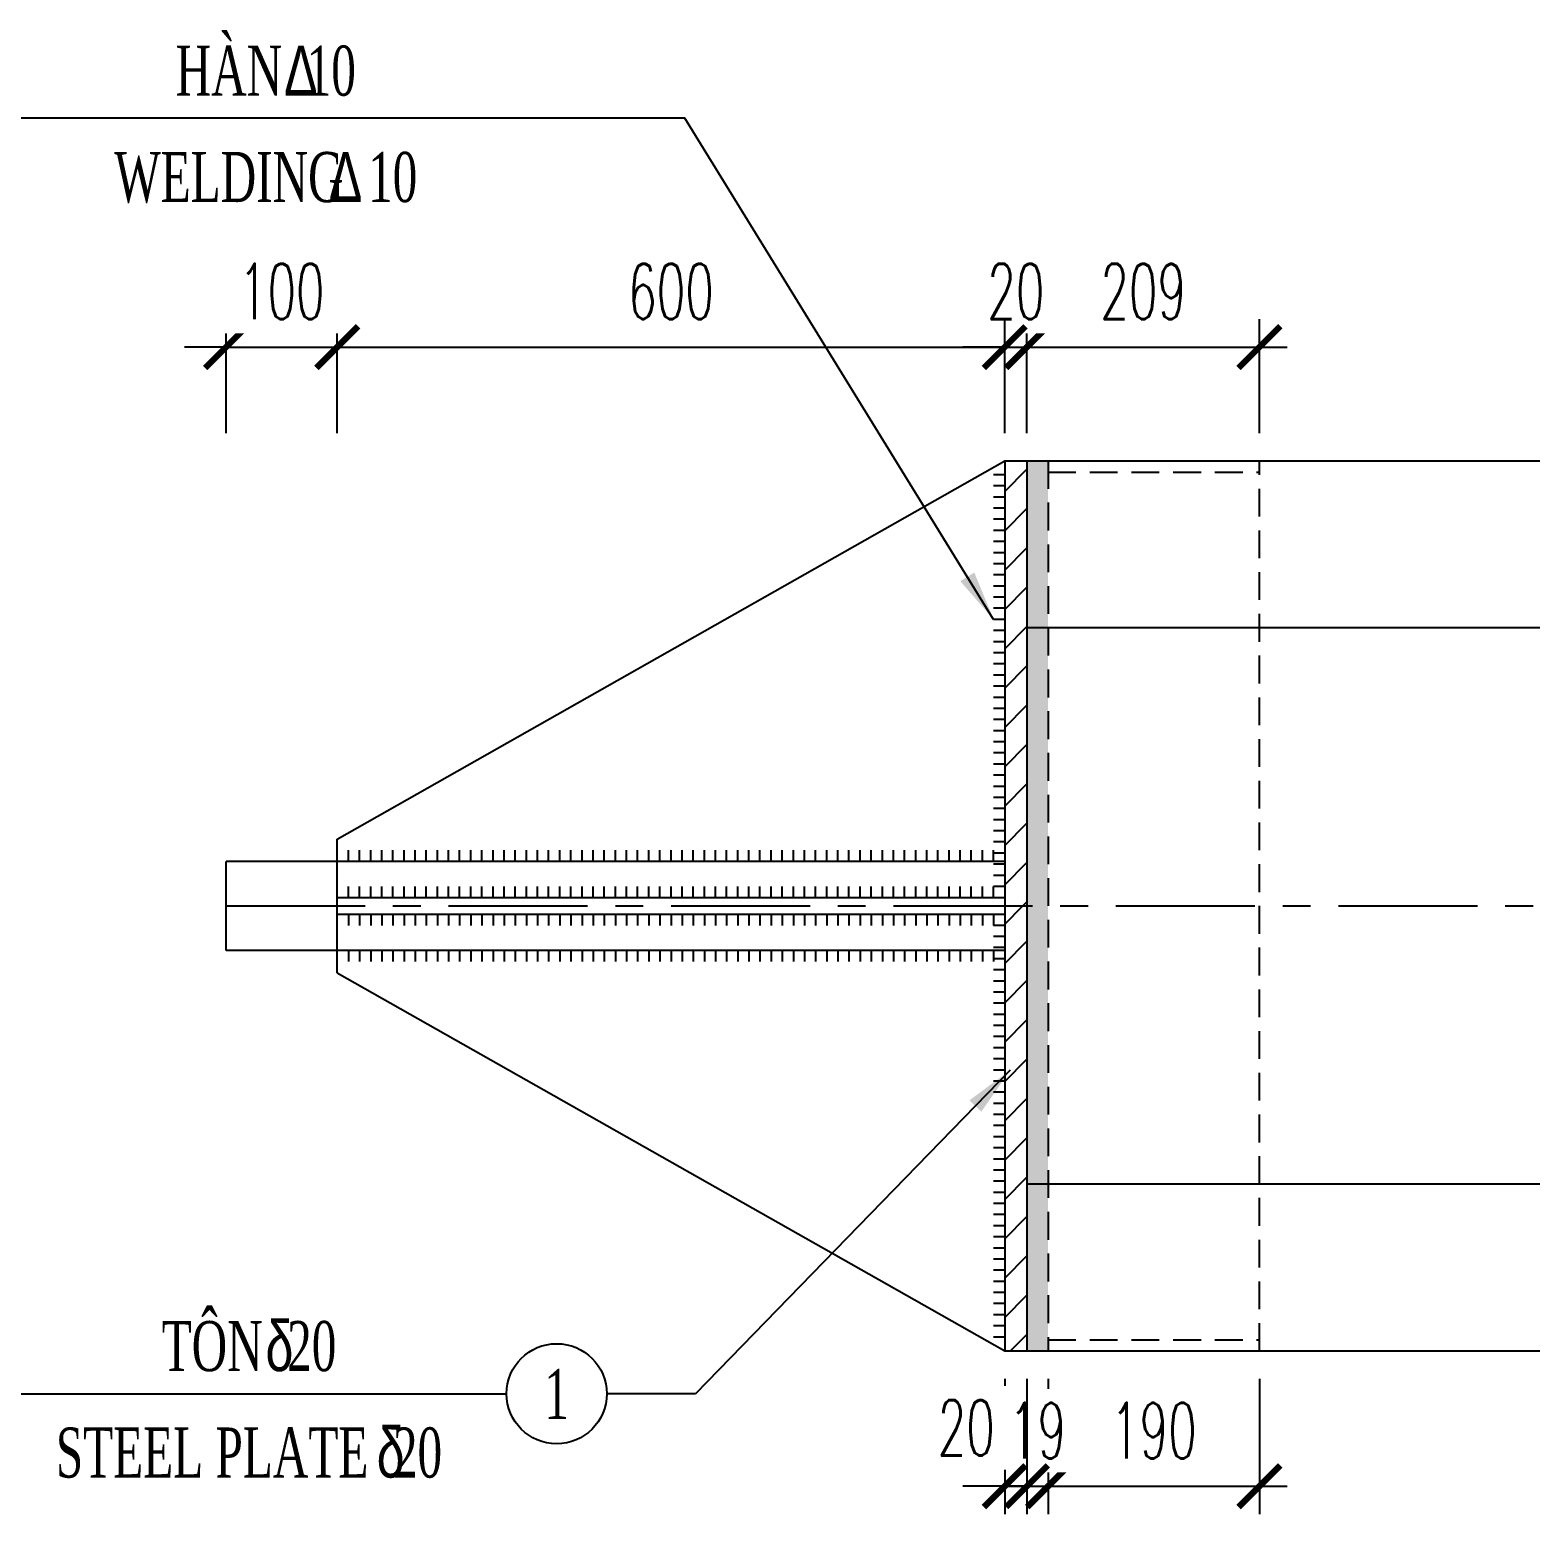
# Model space of a CAD drawing. Extents: x -687 to 808890, y -259 to 107959.
# Drawn here: x 769278 to 770627, y 66809 to 68143 of the extents above; entities that cross this region are included whole.
import ezdxf
from ezdxf.enums import TextEntityAlignment as Align

# ---------------------------------------------------------------- set-up
doc = ezdxf.new("R2010")
doc.units = 0
doc.header["$MEASUREMENT"] = 0
doc.header["$PDMODE"] = 3
doc.linetypes.add('CENTER', pattern=[2, 1.25, -0.25, 0.25, -0.25])
doc.linetypes.add('HIDDEN', pattern=[0.375, 0.25, -0.125])
doc.layers.get('0').update_dxf_attribs({"color": 3, "linetype": 'CONTINUOUS'})
doc.layers.get('DEFPOINTS').update_dxf_attribs({"linetype": 'CONTINUOUS'})
for name, color, linetype in [('Han', 7, 'CONTINUOUS'), ('Hatch', 5, 'CONTINUOUS'), ('Hidden', 4, 'HIDDEN'), ('Kich thuoc', 4, 'CONTINUOUS'), ('Text', 3, 'CONTINUOUS'), ('Thep dai', 6, 'CONTINUOUS'), ('Tim', 8, 'CENTER')]:
    doc.layers.add(name, color=color, linetype=linetype)
doc.styles.add('Kichthuoc', font='romans.shx', dxfattribs={"width": 0.6})
doc.styles.get("Standard").update_dxf_attribs({"font": 'vntimeh.shx', "width": 0.65})
doc.styles.add('SYMBOL', font='greeks.shx', dxfattribs={"width": 0.8})
doc.dimstyles.new('Dim 250', dxfattribs={"dimscale": 250, "dimtxt": 0.2, "dimasz": 0.15, "dimexe": 0.1, "dimexo": 0.1, "dimgap": 0.1, "dimtad": 1, "dimdec": 0, "dimlfac": -1, "dimzin": 0, "dimdsep": 46, "dimtxsty": 'Kichthuoc', "dimblk": 'ARCHTICK', "dimcen": 0.1, "dimdle": 0.1, "dimclrd": 4, "dimclre": 4, "dimclrt": 3, "dimadec": 0, "dimazin": 0, "dimtfac": 1, "dimtdec": 0, "dimtix": 1, "dimtmove": 2, "dimatfit": 3, "dimfxl": 1, "dimtfill": 1, "dimtolj": 1, "dimtzin": 0, "dimarcsym": 0})
doc.dimstyles.new('Le 250', dxfattribs={"dimscale": 250, "dimtxt": 0.22, "dimasz": 0.18, "dimexe": 0.1, "dimexo": 0.2, "dimgap": 0.1, "dimtad": 1, "dimdec": 0, "dimzin": 0, "dimdsep": 46, "dimtxsty": 'Kichthuoc', "dimblk": 'ARCHTICK', "dimcen": 0, "dimdle": 0.1, "dimclrd": 2, "dimclre": 2, "dimclrt": 256, "dimadec": 0, "dimazin": 0, "dimtfac": 1, "dimtdec": 0, "dimtix": 1, "dimtmove": 2, "dimatfit": 3, "dimfxl": 1, "dimtolj": 1, "dimtzin": 0, "dimarcsym": 0})
pattern_1 = [(45, (1262.832, -36731.013), (-17.6776695, 17.6776695), [])]

# ---------------------------------------------------------------- blocks, each defined once
blk = doc.blocks.new('_ArchTick')
at = {"color": 0, "linetype": 'ByBlock', "const_width": 0.15}
blk.add_lwpolyline([(-0.5, -0.5), (0.5, 0.5)], dxfattribs=at)
blk = doc.blocks.new('*D214')
at = {"layer": 'DEFPOINTS', "color": 0}
for p in [(770383.6, 67857.7), (770174.6, 67755.4), (770383.6, 67755.4)]:
    blk.add_point(p, dxfattribs=at)
at = {"layer": 'Kich thuoc', "color": 4, "lineweight": -2}
for p, q in [((770174.6, 67780.4), (770174.6, 67882.7)), ((770383.6, 67780.4), (770383.6, 67882.7)), ((770149.6, 67857.7), (770408.6, 67857.7))]:
    blk.add_line(p, q, dxfattribs=at)
at = {"layer": 'Kich thuoc', "color": 4, "lineweight": -2, "xscale": 37.5, "yscale": 37.5, "zscale": 37.5, "rotation": 180}
blk.add_blockref('_ArchTick', (770174.6, 67857.7), dxfattribs=at)
at = {"layer": 'Kich thuoc', "color": 4, "lineweight": -2, "xscale": 37.5, "yscale": 37.5, "zscale": 37.5}
blk.add_blockref('_ArchTick', (770383.6, 67857.7), dxfattribs=at)
at = {"layer": 'Kich thuoc', "color": 3, "insert": (770279.1, 67907.7), "char_height": 50, "attachment_point": 5, "style": 'Kichthuoc', "bg_fill": 3, "box_fill_scale": 1.25, "bg_fill_color": 256, "bg_fill_true_color": 13158600, "bg_fill_transparency": 0}
blk.add_mtext('\\A1;209', dxfattribs=at)
blk = doc.blocks.new('*D215')
at = {"layer": 'DEFPOINTS', "color": 0}
for p in [(770193.6, 66955.4), (770383.6, 66955.4), (770383.6, 66833.8)]:
    blk.add_point(p, dxfattribs=at)
at = {"layer": 'Kich thuoc', "color": 4, "lineweight": -2}
for p, q in [((770193.6, 66930.4), (770193.6, 66808.8)), ((770383.6, 66930.4), (770383.6, 66808.8)), ((770168.6, 66833.8), (770408.6, 66833.8))]:
    blk.add_line(p, q, dxfattribs=at)
at = {"layer": 'Kich thuoc', "color": 4, "lineweight": -2, "xscale": 37.5, "yscale": 37.5, "zscale": 37.5, "rotation": 180}
blk.add_blockref('_ArchTick', (770193.6, 66833.8), dxfattribs=at)
at = {"layer": 'Kich thuoc', "color": 4, "lineweight": -2, "xscale": 37.5, "yscale": 37.5, "zscale": 37.5}
blk.add_blockref('_ArchTick', (770383.6, 66833.8), dxfattribs=at)
at = {"layer": 'Kich thuoc', "color": 3, "insert": (770288.6, 66883.8), "char_height": 50, "attachment_point": 5, "style": 'Kichthuoc', "bg_fill": 3, "box_fill_scale": 1.25, "bg_fill_color": 256, "bg_fill_true_color": 13158600, "bg_fill_transparency": 11732736}
blk.add_mtext('\\A1;190', dxfattribs=at)
blk = doc.blocks.new('*D216')
at = {"layer": 'DEFPOINTS', "color": 0}
for p in [(770174.6, 66955.4), (770193.6, 66955.4), (770193.6, 66833.8)]:
    blk.add_point(p, dxfattribs=at)
at = {"layer": 'Kich thuoc', "color": 4, "lineweight": -2}
for p, q in [((770174.6, 66930.4), (770174.6, 66808.8)), ((770193.6, 66930.4), (770193.6, 66808.8)), ((770174.6, 66833.8), (770137.1, 66833.8)), ((770174.6, 66833.8), (770193.6, 66833.8)), ((770193.6, 66833.8), (770231.1, 66833.8))]:
    blk.add_line(p, q, dxfattribs=at)
at = {"layer": 'Kich thuoc', "color": 4, "lineweight": -2, "xscale": 37.5, "yscale": 37.5, "zscale": 37.5}
blk.add_blockref('_ArchTick', (770174.6, 66833.8), dxfattribs=at)
at = {"layer": 'Kich thuoc', "color": 4, "lineweight": -2, "xscale": 37.5, "yscale": 37.5, "zscale": 37.5, "rotation": 180}
blk.add_blockref('_ArchTick', (770193.6, 66833.8), dxfattribs=at)
at = {"layer": 'Kich thuoc', "color": 3, "insert": (770184.1, 66883.8), "char_height": 50, "attachment_point": 5, "style": 'Kichthuoc', "bg_fill": 3, "box_fill_scale": 1.25, "bg_fill_color": 256, "bg_fill_true_color": 13158600, "bg_fill_transparency": 14907368}
blk.add_mtext('\\A1;19', dxfattribs=at)
blk = doc.blocks.new('*D217')
at = {"layer": 'DEFPOINTS', "color": 0}
for p in [(770154.6, 66955.4), (770174.6, 66955.4), (770174.6, 66833.8)]:
    blk.add_point(p, dxfattribs=at)
at = {"layer": 'Kich thuoc', "color": 4, "lineweight": -2}
for p, q in [((770154.6, 66930.4), (770154.6, 66808.8)), ((770174.6, 66930.4), (770174.6, 66808.8)), ((770154.6, 66833.8), (770117.1, 66833.8)), ((770154.6, 66833.8), (770174.6, 66833.8)), ((770174.6, 66833.8), (770212.1, 66833.8))]:
    blk.add_line(p, q, dxfattribs=at)
at = {"layer": 'Kich thuoc', "color": 3, "insert": (770120, 66886.3), "char_height": 50, "attachment_point": 5, "style": 'Kichthuoc', "bg_fill": 3, "box_fill_scale": 1.25, "bg_fill_color": 256, "bg_fill_true_color": 13158600, "bg_fill_transparency": 11732736}
blk.add_mtext('\\A1;20', dxfattribs=at)
at = {"layer": 'Kich thuoc', "color": 4, "lineweight": -2, "xscale": 37.5, "yscale": 37.5, "zscale": 37.5}
blk.add_blockref('_ArchTick', (770154.6, 66833.8), dxfattribs=at)
at = {"layer": 'Kich thuoc', "color": 4, "lineweight": -2, "xscale": 37.5, "yscale": 37.5, "zscale": 37.5, "rotation": 180}
blk.add_blockref('_ArchTick', (770174.6, 66833.8), dxfattribs=at)
blk = doc.blocks.new('*D218')
at = {"layer": 'DEFPOINTS', "color": 0}
for p in [(770174.6, 67857.7), (770154.6, 67755.4), (770174.6, 67755.4)]:
    blk.add_point(p, dxfattribs=at)
at = {"layer": 'Kich thuoc', "color": 4, "lineweight": -2}
for p, q in [((770154.6, 67780.4), (770154.6, 67882.7)), ((770174.6, 67780.4), (770174.6, 67882.7)), ((770154.6, 67857.7), (770117.1, 67857.7)), ((770154.6, 67857.7), (770174.6, 67857.7)), ((770174.6, 67857.7), (770212.1, 67857.7))]:
    blk.add_line(p, q, dxfattribs=at)
at = {"layer": 'Kich thuoc', "color": 4, "lineweight": -2, "xscale": 37.5, "yscale": 37.5, "zscale": 37.5}
blk.add_blockref('_ArchTick', (770154.6, 67857.7), dxfattribs=at)
at = {"layer": 'Kich thuoc', "color": 4, "lineweight": -2, "xscale": 37.5, "yscale": 37.5, "zscale": 37.5, "rotation": 180}
blk.add_blockref('_ArchTick', (770174.6, 67857.7), dxfattribs=at)
at = {"layer": 'Kich thuoc', "color": 3, "insert": (770164.6, 67907.7), "char_height": 50, "attachment_point": 5, "style": 'Kichthuoc', "bg_fill": 3, "box_fill_scale": 1.25, "bg_fill_color": 256, "bg_fill_true_color": 13158600, "bg_fill_transparency": 11732736}
blk.add_mtext('\\A1;20', dxfattribs=at)
blk = doc.blocks.new('*D219')
at = {"layer": 'DEFPOINTS', "color": 0}
for p in [(770154.6, 67857.7), (769554.6, 67755.4), (770154.6, 67755.4)]:
    blk.add_point(p, dxfattribs=at)
at = {"layer": 'Kich thuoc', "color": 4, "lineweight": -2}
for p, q in [((769554.6, 67780.4), (769554.6, 67882.7)), ((770154.6, 67780.4), (770154.6, 67882.7)), ((769529.6, 67857.7), (770179.6, 67857.7))]:
    blk.add_line(p, q, dxfattribs=at)
at = {"layer": 'Kich thuoc', "color": 4, "lineweight": -2, "xscale": 37.5, "yscale": 37.5, "zscale": 37.5, "rotation": 180}
blk.add_blockref('_ArchTick', (769554.6, 67857.7), dxfattribs=at)
at = {"layer": 'Kich thuoc', "color": 4, "lineweight": -2, "xscale": 37.5, "yscale": 37.5, "zscale": 37.5}
blk.add_blockref('_ArchTick', (770154.6, 67857.7), dxfattribs=at)
at = {"layer": 'Kich thuoc', "color": 3, "insert": (769854.6, 67907.7), "char_height": 50, "attachment_point": 5, "style": 'Kichthuoc', "bg_fill": 3, "box_fill_scale": 1.25, "bg_fill_color": 256, "bg_fill_true_color": 13158600, "bg_fill_transparency": 11732736}
blk.add_mtext('\\A1;600', dxfattribs=at)
blk = doc.blocks.new('*D220')
at = {"layer": 'DEFPOINTS', "color": 0}
for p in [(769554.6, 67857.7), (769454.6, 67755.4), (769554.6, 67755.4)]:
    blk.add_point(p, dxfattribs=at)
at = {"layer": 'Kich thuoc', "color": 4, "lineweight": -2}
for p, q in [((769454.6, 67780.4), (769454.6, 67882.7)), ((769554.6, 67780.4), (769554.6, 67882.7)), ((769454.6, 67857.7), (769417.1, 67857.7)), ((769454.6, 67857.7), (769554.6, 67857.7)), ((769554.6, 67857.7), (769592.1, 67857.7))]:
    blk.add_line(p, q, dxfattribs=at)
at = {"layer": 'Kich thuoc', "color": 4, "lineweight": -2, "xscale": 37.5, "yscale": 37.5, "zscale": 37.5}
blk.add_blockref('_ArchTick', (769454.6, 67857.7), dxfattribs=at)
at = {"layer": 'Kich thuoc', "color": 4, "lineweight": -2, "xscale": 37.5, "yscale": 37.5, "zscale": 37.5, "rotation": 180}
blk.add_blockref('_ArchTick', (769554.6, 67857.7), dxfattribs=at)
at = {"layer": 'Kich thuoc', "color": 3, "insert": (769504.6, 67907.7), "char_height": 50, "attachment_point": 5, "style": 'Kichthuoc', "bg_fill": 3, "box_fill_scale": 1.25, "bg_fill_color": 256, "bg_fill_true_color": 13158600, "bg_fill_transparency": 16393}
blk.add_mtext('\\A1;100', dxfattribs=at)

msp = doc.modelspace()

# ---------------------------------------------------------------- linework, layer by layer
msp.add_line((769554.6, 67295.4), (769554.6, 67415.4))
at = {"layer": 'Han'}
for p, q in [((770154.6, 67742.9), (770144.6, 67742.9)), ((770154.6, 67732.9), (770144.6, 67732.9)), ((770154.6, 67722.9), (770144.6, 67722.9)), ((770154.6, 67712.9), (770144.6, 67712.9)), ((770154.6, 67702.9), (770144.6, 67702.9)), ((770154.6, 67692.9), (770144.6, 67692.9)), ((770154.6, 67682.9), (770144.6, 67682.9)), ((770154.6, 67672.9), (770144.6, 67672.9)), ((770154.6, 67662.9), (770144.6, 67662.9)), ((770154.6, 67652.9), (770144.6, 67652.9)), ((770154.6, 67642.9), (770144.6, 67642.9)), ((770154.6, 67632.9), (770144.6, 67632.9)), ((770154.6, 67622.9), (770144.6, 67622.9)), ((770154.6, 67612.9), (770144.6, 67612.9)), ((770154.6, 67602.9), (770144.6, 67602.9)), ((770154.6, 67592.9), (770144.6, 67592.9)), ((770154.6, 67582.9), (770144.6, 67582.9)), ((770154.6, 67572.9), (770144.6, 67572.9)), ((770154.6, 67562.9), (770144.6, 67562.9)), ((770154.6, 67552.9), (770144.6, 67552.9)), ((770154.6, 67542.9), (770144.6, 67542.9)), ((770154.6, 67532.9), (770144.6, 67532.9)), ((770154.6, 67522.9), (770144.6, 67522.9)), ((770154.6, 67512.9), (770144.6, 67512.9)), ((770154.6, 67502.9), (770144.6, 67502.9)), ((770154.6, 67492.9), (770144.6, 67492.9)), ((770154.6, 67482.9), (770144.6, 67482.9)), ((770154.6, 67472.9), (770144.6, 67472.9)), ((770154.6, 67462.9), (770144.6, 67462.9)), ((770154.6, 67452.9), (770144.6, 67452.9)), ((770154.6, 67442.9), (770144.6, 67442.9)), ((770154.6, 67432.9), (770144.6, 67432.9)), ((770154.6, 67422.9), (770144.6, 67422.9)), ((770154.6, 67412.9), (770144.6, 67412.9)), ((769564.6, 67395.4), (769564.6, 67405.4)), ((769564.6, 67395.4), (769564.6, 67405.4)), ((769574.6, 67395.4), (769574.6, 67405.4)), ((769574.6, 67395.4), (769574.6, 67405.4)), ((769584.6, 67395.4), (769584.6, 67405.4)), ((769594.6, 67395.4), (769594.6, 67405.4)), ((769604.6, 67395.4), (769604.6, 67405.4)), ((769614.6, 67395.4), (769614.6, 67405.4)), ((769624.6, 67395.4), (769624.6, 67405.4)), ((769634.6, 67395.4), (769634.6, 67405.4)), ((769644.6, 67395.4), (769644.6, 67405.4)), ((769654.6, 67395.4), (769654.6, 67405.4)), ((769664.6, 67395.4), (769664.6, 67405.4)), ((769674.6, 67395.4), (769674.6, 67405.4)), ((769684.6, 67395.4), (769684.6, 67405.4)), ((769694.6, 67395.4), (769694.6, 67405.4)), ((769704.6, 67395.4), (769704.6, 67405.4)), ((769714.6, 67395.4), (769714.6, 67405.4)), ((769724.6, 67395.4), (769724.6, 67405.4)), ((769734.6, 67395.4), (769734.6, 67405.4)), ((769744.6, 67395.4), (769744.6, 67405.4)), ((769754.6, 67395.4), (769754.6, 67405.4)), ((769764.6, 67395.4), (769764.6, 67405.4)), ((769774.6, 67395.4), (769774.6, 67405.4)), ((769784.6, 67395.4), (769784.6, 67405.4)), ((769794.6, 67395.4), (769794.6, 67405.4)), ((769804.6, 67395.4), (769804.6, 67405.4)), ((769814.6, 67395.4), (769814.6, 67405.4)), ((769824.6, 67395.4), (769824.6, 67405.4)), ((769834.6, 67395.4), (769834.6, 67405.4)), ((769844.6, 67395.4), (769844.6, 67405.4)), ((769854.6, 67395.4), (769854.6, 67405.4)), ((769864.6, 67395.4), (769864.6, 67405.4)), ((769874.6, 67395.4), (769874.6, 67405.4)), ((769884.6, 67395.4), (769884.6, 67405.4)), ((769894.6, 67395.4), (769894.6, 67405.4)), ((769904.6, 67395.4), (769904.6, 67405.4)), ((769914.6, 67395.4), (769914.6, 67405.4)), ((769924.6, 67395.4), (769924.6, 67405.4)), ((769934.6, 67395.4), (769934.6, 67405.4)), ((769944.6, 67395.4), (769944.6, 67405.4)), ((769954.6, 67395.4), (769954.6, 67405.4)), ((769964.6, 67395.4), (769964.6, 67405.4)), ((769974.6, 67395.4), (769974.6, 67405.4)), ((769984.6, 67395.4), (769984.6, 67405.4)), ((769994.6, 67395.4), (769994.6, 67405.4)), ((770004.6, 67395.4), (770004.6, 67405.4)), ((770014.6, 67395.4), (770014.6, 67405.4)), ((770024.6, 67395.4), (770024.6, 67405.4)), ((770034.6, 67395.4), (770034.6, 67405.4)), ((770044.6, 67395.4), (770044.6, 67405.4)), ((770054.6, 67395.4), (770054.6, 67405.4)), ((770064.6, 67395.4), (770064.6, 67405.4)), ((770074.6, 67395.4), (770074.6, 67405.4)), ((770084.6, 67395.4), (770084.6, 67405.4)), ((770094.6, 67395.4), (770094.6, 67405.4)), ((770104.6, 67395.4), (770104.6, 67405.4)), ((770114.6, 67395.4), (770114.6, 67405.4)), ((770124.6, 67395.4), (770124.6, 67405.4)), ((770134.6, 67395.4), (770134.6, 67405.4)), ((770144.6, 67395.4), (770144.6, 67405.4)), ((770154.6, 67402.9), (770144.6, 67402.9)), ((770154.6, 67392.9), (770144.6, 67392.9)), ((769564.6, 67362.9), (769564.6, 67372.9)), ((769564.6, 67362.9), (769564.6, 67372.9)), ((769574.6, 67362.9), (769574.6, 67372.9)), ((769574.6, 67362.9), (769574.6, 67372.9)), ((769584.6, 67362.9), (769584.6, 67372.9)), ((769594.6, 67362.9), (769594.6, 67372.9)), ((769604.6, 67362.9), (769604.6, 67372.9)), ((769614.6, 67362.9), (769614.6, 67372.9)), ((769624.6, 67362.9), (769624.6, 67372.9)), ((769634.6, 67362.9), (769634.6, 67372.9)), ((769644.6, 67362.9), (769644.6, 67372.9)), ((769654.6, 67362.9), (769654.6, 67372.9)), ((769664.6, 67362.9), (769664.6, 67372.9)), ((769674.6, 67362.9), (769674.6, 67372.9)), ((769684.6, 67362.9), (769684.6, 67372.9)), ((769694.6, 67362.9), (769694.6, 67372.9)), ((769704.6, 67362.9), (769704.6, 67372.9)), ((769714.6, 67362.9), (769714.6, 67372.9)), ((769724.6, 67362.9), (769724.6, 67372.9)), ((769734.6, 67362.9), (769734.6, 67372.9)), ((769744.6, 67362.9), (769744.6, 67372.9)), ((769754.6, 67362.9), (769754.6, 67372.9)), ((769764.6, 67362.9), (769764.6, 67372.9)), ((769774.6, 67362.9), (769774.6, 67372.9)), ((769784.6, 67362.9), (769784.6, 67372.9)), ((769794.6, 67362.9), (769794.6, 67372.9)), ((769804.6, 67362.9), (769804.6, 67372.9)), ((769814.6, 67362.9), (769814.6, 67372.9)), ((769824.6, 67362.9), (769824.6, 67372.9)), ((769834.6, 67362.9), (769834.6, 67372.9)), ((769844.6, 67362.9), (769844.6, 67372.9)), ((769854.6, 67362.9), (769854.6, 67372.9)), ((769864.6, 67362.9), (769864.6, 67372.9)), ((769874.6, 67362.9), (769874.6, 67372.9)), ((769884.6, 67362.9), (769884.6, 67372.9)), ((769894.6, 67362.9), (769894.6, 67372.9)), ((769904.6, 67362.9), (769904.6, 67372.9)), ((769914.6, 67362.9), (769914.6, 67372.9)), ((769924.6, 67362.9), (769924.6, 67372.9)), ((769934.6, 67362.9), (769934.6, 67372.9)), ((769944.6, 67362.9), (769944.6, 67372.9)), ((769954.6, 67362.9), (769954.6, 67372.9)), ((769964.6, 67362.9), (769964.6, 67372.9)), ((769974.6, 67362.9), (769974.6, 67372.9)), ((769984.6, 67362.9), (769984.6, 67372.9)), ((769994.6, 67362.9), (769994.6, 67372.9)), ((770004.6, 67362.9), (770004.6, 67372.9)), ((770014.6, 67362.9), (770014.6, 67372.9)), ((770024.6, 67362.9), (770024.6, 67372.9)), ((770034.6, 67362.9), (770034.6, 67372.9)), ((770044.6, 67362.9), (770044.6, 67372.9)), ((770054.6, 67362.9), (770054.6, 67372.9)), ((770064.6, 67362.9), (770064.6, 67372.9)), ((770074.6, 67362.9), (770074.6, 67372.9)), ((770084.6, 67362.9), (770084.6, 67372.9)), ((770094.6, 67362.9), (770094.6, 67372.9)), ((770104.6, 67362.9), (770104.6, 67372.9)), ((770114.6, 67362.9), (770114.6, 67372.9)), ((770124.6, 67362.9), (770124.6, 67372.9)), ((770134.6, 67362.9), (770134.6, 67372.9)), ((770154.6, 67382.9), (770144.6, 67382.9)), ((770154.6, 67372.9), (770144.6, 67372.9)), ((770144.6, 67362.9), (770144.6, 67372.9)), ((769564.6, 67347.9), (769564.6, 67337.9)), ((769564.6, 67347.9), (769564.6, 67337.9)), ((769574.6, 67347.9), (769574.6, 67337.9)), ((769574.6, 67347.9), (769574.6, 67337.9)), ((769584.6, 67347.9), (769584.6, 67337.9)), ((769594.6, 67347.9), (769594.6, 67337.9)), ((769604.6, 67347.9), (769604.6, 67337.9)), ((769614.6, 67347.9), (769614.6, 67337.9)), ((769624.6, 67347.9), (769624.6, 67337.9)), ((769634.6, 67347.9), (769634.6, 67337.9)), ((769644.6, 67347.9), (769644.6, 67337.9)), ((769654.6, 67347.9), (769654.6, 67337.9)), ((769664.6, 67347.9), (769664.6, 67337.9)), ((769674.6, 67347.9), (769674.6, 67337.9)), ((769684.6, 67347.9), (769684.6, 67337.9)), ((769694.6, 67347.9), (769694.6, 67337.9)), ((769704.6, 67347.9), (769704.6, 67337.9)), ((769714.6, 67347.9), (769714.6, 67337.9)), ((769724.6, 67347.9), (769724.6, 67337.9)), ((769734.6, 67347.9), (769734.6, 67337.9)), ((769744.6, 67347.9), (769744.6, 67337.9)), ((769754.6, 67347.9), (769754.6, 67337.9)), ((769764.6, 67347.9), (769764.6, 67337.9)), ((769774.6, 67347.9), (769774.6, 67337.9)), ((769784.6, 67347.9), (769784.6, 67337.9)), ((769794.6, 67347.9), (769794.6, 67337.9)), ((769804.6, 67347.9), (769804.6, 67337.9)), ((769814.6, 67347.9), (769814.6, 67337.9)), ((769824.6, 67347.9), (769824.6, 67337.9)), ((769834.6, 67347.9), (769834.6, 67337.9)), ((769844.6, 67347.9), (769844.6, 67337.9)), ((769854.6, 67347.9), (769854.6, 67337.9)), ((769864.6, 67347.9), (769864.6, 67337.9)), ((769874.6, 67347.9), (769874.6, 67337.9)), ((769884.6, 67347.9), (769884.6, 67337.9)), ((769894.6, 67347.9), (769894.6, 67337.9)), ((769904.6, 67347.9), (769904.6, 67337.9)), ((769914.6, 67347.9), (769914.6, 67337.9)), ((769924.6, 67347.9), (769924.6, 67337.9)), ((769934.6, 67347.9), (769934.6, 67337.9)), ((769944.6, 67347.9), (769944.6, 67337.9)), ((769954.6, 67347.9), (769954.6, 67337.9)), ((769964.6, 67347.9), (769964.6, 67337.9)), ((769974.6, 67347.9), (769974.6, 67337.9)), ((769984.6, 67347.9), (769984.6, 67337.9)), ((769994.6, 67347.9), (769994.6, 67337.9)), ((770004.6, 67347.9), (770004.6, 67337.9)), ((770014.6, 67347.9), (770014.6, 67337.9)), ((770024.6, 67347.9), (770024.6, 67337.9)), ((770034.6, 67347.9), (770034.6, 67337.9)), ((770044.6, 67347.9), (770044.6, 67337.9)), ((770054.6, 67347.9), (770054.6, 67337.9)), ((770064.6, 67347.9), (770064.6, 67337.9)), ((770074.6, 67347.9), (770074.6, 67337.9)), ((770084.6, 67347.9), (770084.6, 67337.9)), ((770094.6, 67347.9), (770094.6, 67337.9)), ((770104.6, 67347.9), (770104.6, 67337.9)), ((770114.6, 67347.9), (770114.6, 67337.9)), ((770124.6, 67347.9), (770124.6, 67337.9)), ((770134.6, 67347.9), (770134.6, 67337.9)), ((770144.6, 67347.9), (770144.6, 67337.9)), ((770154.6, 67337.9), (770144.6, 67337.9)), ((770154.6, 67327.9), (770144.6, 67327.9)), ((769564.6, 67315.4), (769564.6, 67305.4)), ((769564.6, 67315.4), (769564.6, 67305.4)), ((769574.6, 67315.4), (769574.6, 67305.4)), ((769574.6, 67315.4), (769574.6, 67305.4)), ((769584.6, 67315.4), (769584.6, 67305.4)), ((769594.6, 67315.4), (769594.6, 67305.4)), ((769604.6, 67315.4), (769604.6, 67305.4)), ((769614.6, 67315.4), (769614.6, 67305.4)), ((769624.6, 67315.4), (769624.6, 67305.4)), ((769634.6, 67315.4), (769634.6, 67305.4)), ((769644.6, 67315.4), (769644.6, 67305.4)), ((769654.6, 67315.4), (769654.6, 67305.4)), ((769664.6, 67315.4), (769664.6, 67305.4)), ((769674.6, 67315.4), (769674.6, 67305.4)), ((769684.6, 67315.4), (769684.6, 67305.4)), ((769694.6, 67315.4), (769694.6, 67305.4)), ((769704.6, 67315.4), (769704.6, 67305.4)), ((769714.6, 67315.4), (769714.6, 67305.4)), ((769724.6, 67315.4), (769724.6, 67305.4)), ((769734.6, 67315.4), (769734.6, 67305.4)), ((769744.6, 67315.4), (769744.6, 67305.4)), ((769754.6, 67315.4), (769754.6, 67305.4)), ((769764.6, 67315.4), (769764.6, 67305.4)), ((769774.6, 67315.4), (769774.6, 67305.4)), ((769784.6, 67315.4), (769784.6, 67305.4)), ((769794.6, 67315.4), (769794.6, 67305.4)), ((769804.6, 67315.4), (769804.6, 67305.4)), ((769814.6, 67315.4), (769814.6, 67305.4)), ((769824.6, 67315.4), (769824.6, 67305.4)), ((769834.6, 67315.4), (769834.6, 67305.4)), ((769844.6, 67315.4), (769844.6, 67305.4)), ((769854.6, 67315.4), (769854.6, 67305.4)), ((769864.6, 67315.4), (769864.6, 67305.4)), ((769874.6, 67315.4), (769874.6, 67305.4)), ((769884.6, 67315.4), (769884.6, 67305.4)), ((769894.6, 67315.4), (769894.6, 67305.4)), ((769904.6, 67315.4), (769904.6, 67305.4)), ((769914.6, 67315.4), (769914.6, 67305.4)), ((769924.6, 67315.4), (769924.6, 67305.4)), ((769934.6, 67315.4), (769934.6, 67305.4)), ((769944.6, 67315.4), (769944.6, 67305.4)), ((769954.6, 67315.4), (769954.6, 67305.4)), ((769964.6, 67315.4), (769964.6, 67305.4)), ((769974.6, 67315.4), (769974.6, 67305.4)), ((769984.6, 67315.4), (769984.6, 67305.4)), ((769994.6, 67315.4), (769994.6, 67305.4)), ((770004.6, 67315.4), (770004.6, 67305.4)), ((770014.6, 67315.4), (770014.6, 67305.4)), ((770024.6, 67315.4), (770024.6, 67305.4)), ((770034.6, 67315.4), (770034.6, 67305.4)), ((770044.6, 67315.4), (770044.6, 67305.4)), ((770054.6, 67315.4), (770054.6, 67305.4)), ((770064.6, 67315.4), (770064.6, 67305.4)), ((770074.6, 67315.4), (770074.6, 67305.4)), ((770084.6, 67315.4), (770084.6, 67305.4)), ((770094.6, 67315.4), (770094.6, 67305.4)), ((770104.6, 67315.4), (770104.6, 67305.4)), ((770114.6, 67315.4), (770114.6, 67305.4)), ((770124.6, 67315.4), (770124.6, 67305.4)), ((770134.6, 67315.4), (770134.6, 67305.4)), ((770154.6, 67317.9), (770144.6, 67317.9)), ((770144.6, 67315.4), (770144.6, 67305.4)), ((770154.6, 67307.9), (770144.6, 67307.9)), ((770154.6, 67297.9), (770144.6, 67297.9)), ((770154.6, 67287.9), (770144.6, 67287.9)), ((770154.6, 67277.9), (770144.6, 67277.9)), ((770154.6, 67267.9), (770144.6, 67267.9)), ((770154.6, 67257.9), (770144.6, 67257.9)), ((770154.6, 67247.9), (770144.6, 67247.9)), ((770154.6, 67237.9), (770144.6, 67237.9)), ((770154.6, 67227.9), (770144.6, 67227.9)), ((770154.6, 67217.9), (770144.6, 67217.9)), ((770154.6, 67207.9), (770144.6, 67207.9)), ((770154.6, 67197.9), (770144.6, 67197.9)), ((770154.6, 67187.9), (770144.6, 67187.9)), ((770154.6, 67177.9), (770144.6, 67177.9)), ((770154.6, 67167.9), (770144.6, 67167.9)), ((770154.6, 67157.9), (770144.6, 67157.9)), ((770154.6, 67147.9), (770144.6, 67147.9)), ((770154.6, 67137.9), (770144.6, 67137.9)), ((770154.6, 67127.9), (770144.6, 67127.9)), ((770154.6, 67117.9), (770144.6, 67117.9)), ((770154.6, 67107.9), (770144.6, 67107.9)), ((770154.6, 67097.9), (770144.6, 67097.9)), ((770154.6, 67087.9), (770144.6, 67087.9)), ((770154.6, 67077.9), (770144.6, 67077.9)), ((770154.6, 67067.9), (770144.6, 67067.9)), ((770154.6, 67057.9), (770144.6, 67057.9)), ((770154.6, 67047.9), (770144.6, 67047.9)), ((770154.6, 67037.9), (770144.6, 67037.9)), ((770154.6, 67027.9), (770144.6, 67027.9)), ((770154.6, 67017.9), (770144.6, 67017.9)), ((770154.6, 67007.9), (770144.6, 67007.9)), ((770154.6, 66997.9), (770144.6, 66997.9)), ((770154.6, 66987.9), (770144.6, 66987.9)), ((770154.6, 66977.9), (770144.6, 66977.9)), ((770154.6, 66967.9), (770144.6, 66967.9))]:
    msp.add_line(p, q, dxfattribs=at)
at = {"layer": 'Hatch', "color": 9}
for p, q in [((770999.9, 67605.4), (770174.6, 67605.4)), ((771003.5, 67105.4), (770174.6, 67105.4))]:
    msp.add_line(p, q, dxfattribs=at)
at = {"layer": 'Hidden', "ltscale": 100}
for p, q in [((770193.6, 67745.4), (770383.6, 67745.4)), ((770193.6, 66965.4), (770383.6, 66965.4))]:
    msp.add_line(p, q, dxfattribs=at)
at = {"layer": 'Kich thuoc', "color": 2}
msp.add_line((769866.9, 68063.4), (769235.3, 68063.4), dxfattribs=at)
at = {"layer": 'Kich thuoc'}
for p, q in [((769554.6, 67347.9), (769554.6, 67362.9)), ((769554.6, 67362.9), (770154.6, 67362.9)), ((769554.6, 67347.9), (770154.6, 67347.9))]:
    msp.add_line(p, q, dxfattribs=at)
at = {"layer": 'Text'}
msp.add_circle((769751.8, 66916.9), 45, dxfattribs=at)
at = {"layer": 'Thep dai'}
for p, q in [((770154.6, 67395.4), (769454.6, 67395.4)), ((769454.6, 67315.4), (769454.6, 67395.4)), ((770154.6, 67315.4), (769454.6, 67315.4))]:
    msp.add_line(p, q, dxfattribs=at)
at = {"layer": 'Tim', "ltscale": 100}
msp.add_line((769454.6, 67355.4), (771101.4, 67355.4), dxfattribs=at)

# ---------------------------------------------------------------- texts
at = {"layer": 'Text', "width": 0.65}
for s, p in [('hµn  10', (769490.3, 68083.7)), ('welding  10', (769490.3, 67988.1)), ('t«n  20', (769475.2, 66937.3)), ('steel plate  20', (769475.2, 66841.6))]:
    msp.add_text(s, height=45, dxfattribs=at).set_placement(p, align=Align.CENTER)
at = {"layer": 'Text', "style": 'SYMBOL', "width": 0.75}
for s, p in [('D', (769506.8, 68083.7)), ('D', (769546.9, 67988.1)), ('d', (769490, 66937.3)), ('d', (769590, 66841.6))]:
    msp.add_text(s, height=45, dxfattribs=at).set_placement(p)
at = {"layer": 'Text', "width": 0.65}
msp.add_text('1', height=45, dxfattribs=at).set_placement((769751.8, 66916.9), align=Align.MIDDLE)

# ---------------------------------------------------------------- dimensions: what is measured, and where the dimension line sits
at = {"layer": 'Kich thuoc'}
dim = msp.add_linear_dim(base=(770383.6, 66833.8), p1=(770193.6, 66955.4), p2=(770383.6, 66955.4), dimstyle='Dim 250', dxfattribs=at)
dim.commit()
dim.dimension.update_dxf_attribs({"geometry": '*D215', "text_midpoint": (770288.6, 66883.8)})

# ---------------------------------------------------------------- leaders
for points, override in [([(770144.6, 67612.9), (769866.9, 68063.4)], {"dimtad": 0}), ([(770159.6, 67207.8), (769876.6, 66916.9), (769796.8, 66916.9)], {"dimgap": 0.1, "dimtad": 0}), ([(769094.8, 67087.7), (769191.6, 66916.9), (769706.8, 66916.9)], {"dimgap": 0.1, "dimtad": 0})]:
    msp.add_leader(points, dimstyle='Le 250', override=override, dxfattribs=at)

# ---------------------------------------------------------------- next in the draw order: dimensions: what is measured, and where the dimension line sits
for base, p1, p2, picture, middle in [((770383.6, 67857.7), (770174.6, 67755.4), (770383.6, 67755.4), '*D214', (770279.1, 67907.7)), ((770193.6, 66833.8), (770174.6, 66955.4), (770193.6, 66955.4), '*D216', (770184.1, 66883.8))]:
    dim = msp.add_linear_dim(base=base, p1=p1, p2=p2, dimstyle='Dim 250', dxfattribs=at)
    dim.commit()
    dim.dimension.update_dxf_attribs({"geometry": picture, "text_midpoint": middle})

# ---------------------------------------------------------------- next in the draw order: linework, layer by layer
msp.add_line((770154.6, 67755.4), (771083.4, 67755.4))
at = {"layer": 'Hidden', "ltscale": 100}
msp.add_line((770383.6, 66955.4), (770383.6, 67755.4), dxfattribs=at)

# ---------------------------------------------------------------- next in the draw order: dimensions: what is measured, and where the dimension line sits
at = {"layer": 'Kich thuoc'}
dim = msp.add_linear_dim(base=(770174.6, 66833.8), p1=(770154.6, 66955.4), p2=(770174.6, 66955.4), dimstyle='Dim 250', dxfattribs=at)
dim.commit()
dim.dimension.update_dxf_attribs({"geometry": '*D217', "text_midpoint": (770120, 66886.3), "dimtype": 160})

# ---------------------------------------------------------------- next in the draw order: hatches: boundary and pattern name
at = {"layer": 'Hatch'}
h = msp.add_hatch(dxfattribs=at)
h.set_pattern_fill('ANSI31', color=256, scale=200, style=0)
h.set_pattern_definition(pattern_1)
h.paths.add_polyline_path([(770174.6, 67355.4), (770154.6, 67355.4), (770154.6, 66955.4), (770174.6, 66955.4)])
h = msp.add_hatch(color=7, dxfattribs=at)
h.paths.add_polyline_path([(770193.6, 67355.4), (770174.6, 67355.4), (770174.6, 67105.4), (770193.6, 67105.4)])
h.paths.add_polyline_path([(770193.6, 67105.4), (770174.6, 67105.4), (770174.6, 66955.4), (770193.6, 66955.4)])

# ---------------------------------------------------------------- next in the draw order: linework, layer by layer
for p, q in [((769554.6, 67295.4), (770154.6, 66955.4)), ((770154.6, 66955.4), (771077.1, 66955.4))]:
    msp.add_line(p, q)
at = {"layer": 'Hidden', "ltscale": 100}
msp.add_line((770193.6, 67755.4), (770193.6, 66955.4), dxfattribs=at)

# ---------------------------------------------------------------- next in the draw order: dimensions: what is measured, and where the dimension line sits
at = {"layer": 'Kich thuoc'}
dim = msp.add_linear_dim(base=(770174.6, 67857.7), p1=(770154.6, 67755.4), p2=(770174.6, 67755.4), dimstyle='Dim 250', dxfattribs=at)
dim.commit()
dim.dimension.update_dxf_attribs({"geometry": '*D218', "text_midpoint": (770164.6, 67907.7)})

# ---------------------------------------------------------------- next in the draw order: linework, layer by layer
for p, q in [((769554.6, 67415.4), (770154.6, 67755.4)), ((770154.6, 67755.4), (770154.6, 66955.4)), ((770174.6, 67755.4), (770174.6, 66955.4))]:
    msp.add_line(p, q)

# ---------------------------------------------------------------- next in the draw order: dimensions: what is measured, and where the dimension line sits
dim = msp.add_linear_dim(base=(770154.6, 67857.7), p1=(769554.6, 67755.4), p2=(770154.6, 67755.4), dimstyle='Dim 250', dxfattribs=at)
dim.commit()
dim.dimension.update_dxf_attribs({"geometry": '*D219', "text_midpoint": (769854.6, 67907.7)})

# ---------------------------------------------------------------- next in the draw order: hatches: boundary and pattern name
at = {"layer": 'Hatch'}
h = msp.add_hatch(dxfattribs=at)
h.set_pattern_fill('ANSI31', color=256, scale=200, style=0)
h.set_pattern_definition(pattern_1)
h.paths.add_polyline_path([(770174.6, 67755.4), (770154.6, 67755.4), (770154.6, 67355.4), (770174.6, 67355.4)])
h = msp.add_hatch(color=7, dxfattribs=at)
h.paths.add_polyline_path([(770193.6, 67755.4), (770174.6, 67755.4), (770174.6, 67605.4), (770193.6, 67605.4)])
h.paths.add_polyline_path([(770193.6, 67605.4), (770174.6, 67605.4), (770174.6, 67355.4), (770193.6, 67355.4)])

# ---------------------------------------------------------------- next in the draw order: dimensions: what is measured, and where the dimension line sits
at = {"layer": 'Kich thuoc'}
dim = msp.add_linear_dim(base=(769554.6, 67857.7), p1=(769454.6, 67755.4), p2=(769554.6, 67755.4), dimstyle='Dim 250', dxfattribs=at)
dim.commit()
dim.dimension.update_dxf_attribs({"geometry": '*D220', "text_midpoint": (769504.6, 67907.7)})

doc.saveas('drawing.dxf')
